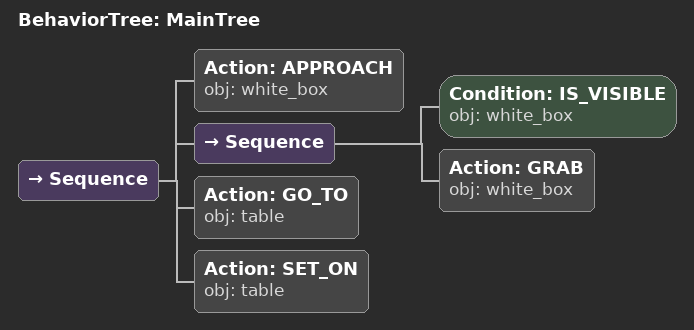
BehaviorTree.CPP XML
<root main_tree_to_execute="MainTree">
  <BehaviorTree ID="MainTree">
    <Sequence>
      <!-- Approach white_box -->
      <Action ID="APPROACH" obj="white_box" />
      <Sequence>
        <!-- Check white_box is visible before GRASP -->
        <Condition ID="IS_VISIBLE" obj="white_box" />
        <!-- Grasp white_box -->
        <Action ID="GRAB" obj="white_box" />
      </Sequence>
      <!-- Grab white_box -->
      <Action ID="GO_TO" obj="table" />
      <!-- Go to table -->
      <Action ID="SET_ON" obj="table" />
    </Sequence>
  </BehaviorTree>
</root>
